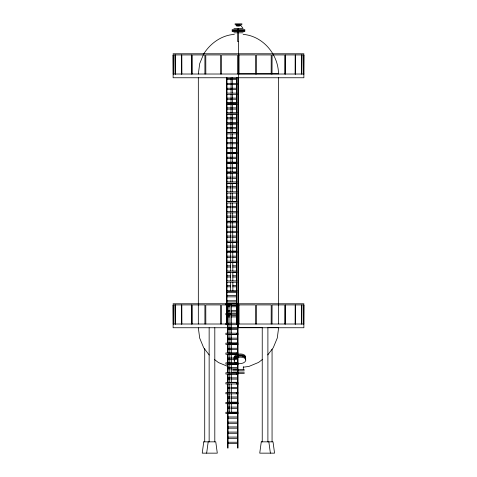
<?xml version="1.0" encoding="UTF-8"?>
<svg xmlns="http://www.w3.org/2000/svg" width="477" height="477" viewBox="0 0 477 477"><rect width="100%" height="100%" fill="white"/><g stroke="black" fill="none" stroke-linecap="round" stroke-linejoin="round"><path stroke-width="0.72" d="M227.451 304.916L227.451 303.766M243.3 369.592L243.3 366.688M255.422 74.018L255.439 54.933L238.5 54.933M255.422 324.008L255.439 304.916L238.5 304.916M285.425 74.018L285.443 54.933L295.174 54.933L295.114 74.018M285.425 324.008L285.443 304.916L295.174 304.916L295.114 324.008M229.687 412.253L229.729 393.811M229.735 392.488L229.759 383.955M229.759 382.626L229.783 374.063M229.783 372.734L229.807 364.148M229.807 362.818L229.831 354.298M229.836 352.968L229.854 344.448M230.027 303.688L229.986 323.239M229.932 343.136L229.956 334.574M229.962 333.19L229.98 324.682M230.027 304.916L230.033 303.67M230.558 290.731L230.582 282.211M230.582 280.881L230.606 272.349M230.612 271.019L230.629 262.457M230.635 261.128L230.659 252.595M230.659 251.272L230.683 242.489M230.689 241.159L230.707 232.639M230.713 231.309L230.761 212.873M230.761 211.544L230.785 203.011M230.79 201.682L230.808 193.119M230.814 191.79L230.838 183.204M230.838 181.88L230.862 173.354M230.862 172.03L230.886 163.504M230.892 162.174L230.91 153.654M230.916 152.551L230.94 143.738M230.94 142.522L230.963 133.888M230.969 132.588L230.987 124.026M230.993 122.643L231.011 114.134M231.017 112.691L231.041 104.219M231.041 102.883L231.065 94.368M231.071 93.122L231.089 84.507M256.399 74.018L256.453 54.933L271.222 54.933L271.186 74.018M256.399 324.008L256.453 304.916L271.222 304.916L271.186 324.008M284.727 74.018L284.775 54.933L272.093 54.933L272.015 74.018M284.727 324.008L284.775 304.916L272.093 304.916L272.015 324.008M295.555 74.018L295.597 54.933L301.714 54.933M295.555 324.008L295.597 304.916L301.714 304.916L301.649 324.008M285.353 74.018L285.443 54.933M285.353 324.008L285.443 304.916M295.507 74.018L295.597 54.933M295.507 324.008L295.597 304.916M301.649 74.018L301.858 54.933L303.944 54.933M301.798 74.018L301.858 54.933M301.798 324.008L301.858 304.916L303.944 304.916M228.119 303.766L228.101 333.173M238.059 303.766L225.895 303.67L225.895 304.916M198.325 74.018L199.696 63.62L203.44 54.575M278.628 327.723L277.28 338.014L273.273 347.709L267.746 354.924M206.654 453.15L208.187 441.839M203.709 53.931C210.333 43.306 221.626 35.179 234.338 34.392M262.457 359.437L258.576 362.419L248.893 366.443L243.348 367.177M228.101 344.394L227.451 344.436L227.451 352.968M278.479 73.768L238.852 73.798M278.64 327.616L268.163 327.621M235.03 23.85L241.97 23.85M235.03 24.703L241.97 24.703M236.109 25.514L236.813 25.514M239.12 25.514L240.891 25.514L243.091 28.453L238.5 28.453M233.909 28.453L237.313 28.453M232.102 29.562L237.945 29.562M238.5 29.562L244.898 29.562M232.102 30.421L237.945 30.421M238.5 30.421L244.898 30.421M232.854 30.653L237.993 30.653M238.5 30.653L244.146 30.653M232.102 30.844L237.945 30.844M238.5 30.844L244.898 30.844M232.102 31.488L237.945 31.488M238.5 31.488L244.898 31.488M233.909 32.824L237.313 32.824M238.5 32.824L243.091 32.824M238.5 41.624L237.683 41.624L237.683 28.537M173.056 53.776L303.944 53.776M173.056 54.933L175.142 54.933L175.22 74.018L175.142 54.933M181.493 74.018L181.403 54.933L175.286 54.933L175.351 74.018M191.647 74.018L191.557 54.933L181.826 54.933L181.886 74.018M227.022 78.455L236.407 78.455M227.022 79.617L236.407 79.617M226.366 83.344L237.063 83.344M226.366 84.507L237.063 84.507M227.022 88.233L236.407 88.233M227.022 89.402L236.407 89.402M226.366 93.122L237.063 93.122M226.366 94.368L237.063 94.368M227.022 98.095L236.407 98.095M227.022 99.258L236.407 99.258M226.366 102.883L237.063 102.883M226.366 104.219L237.063 104.219M227.022 107.874L236.407 107.874M227.022 109.12L236.407 109.12M226.366 112.691L237.063 112.691M226.366 114.134L237.063 114.134M227.022 117.736L236.407 117.736M227.022 118.904L236.407 118.904M226.366 122.643L237.063 122.643M226.366 124.026L237.063 124.026M227.022 127.597L236.407 127.597M227.022 128.76L236.407 128.76M226.366 132.588L237.063 132.588M226.366 133.888L237.063 133.888M227.022 137.376L236.407 137.376M227.022 138.622L236.407 138.622M226.366 142.522L237.063 142.522M226.366 143.738L237.063 143.738M227.022 147.465L236.407 147.465M227.022 148.627L236.407 148.627M226.366 152.551L237.063 152.551M226.366 153.654L237.063 153.654M227.022 157.243L236.407 157.243M227.022 158.489L236.407 158.489M226.366 162.174L237.063 162.174M226.366 163.504L237.063 163.504M231.351 163.605L227.022 163.605L227.022 172.221L231.351 172.221M232.794 163.605L236.407 163.605L236.407 172.221L232.794 172.221M227.022 167.332L231.351 167.332M232.794 167.332L236.407 167.332M227.022 168.494L231.351 168.494M232.794 168.494L236.407 168.494M226.366 172.03L237.063 172.03M226.366 173.354L237.063 173.354M227.022 177.104L231.351 177.104M232.794 177.104L236.407 177.104M227.022 178.356L231.351 178.356M232.794 178.356L236.407 178.356M226.366 181.88L237.063 181.88M226.366 183.204L237.063 183.204M231.351 183.466L227.022 183.466L227.022 191.82M232.794 183.466L236.407 183.466L236.407 191.82M227.022 186.674L231.351 186.674M232.794 186.674L236.407 186.674M227.022 187.92L231.351 187.92M232.794 187.92L236.407 187.92M226.366 191.79L237.063 191.79M226.366 193.119L237.063 193.119M227.022 196.935L231.351 196.935M232.794 196.935L236.407 196.935M227.022 198.146L231.351 198.146M232.794 198.146L236.407 198.146M231.351 201.354L227.022 201.354L227.022 193.036M232.794 201.354L236.407 201.354L236.407 193.036M226.366 201.682L237.063 201.682M226.366 203.011L237.063 203.011M227.022 206.499L231.351 206.499M232.794 206.499L236.407 206.499M227.022 207.716L231.351 207.716M232.794 207.716L236.407 207.716M226.366 211.544L237.063 211.544M226.366 212.873L237.063 212.873M227.022 216.033L231.351 216.033M232.794 216.033L236.407 216.033M227.022 217.279L231.351 217.279M232.794 217.279L236.407 217.279M231.351 221.179L227.022 221.179L227.022 212.831M232.794 221.179L236.407 221.179L236.407 212.831M226.366 221.447L237.063 221.447M226.366 222.777L237.063 222.777M227.022 226.152L231.351 226.152M232.794 226.152L236.407 226.152M227.022 227.404L231.351 227.404M232.794 227.404L236.407 227.404M226.366 231.309L237.063 231.309M226.366 232.639L237.063 232.639M227.022 236.026L231.351 236.026M232.794 236.026L236.407 236.026M227.022 237.272L231.351 237.272M232.794 237.272L236.407 237.272M226.366 241.159L237.063 241.159M227.022 242.388L231.351 242.388M232.794 242.388L236.407 242.388M226.366 242.489L237.063 242.489M227.022 245.995L231.351 245.995M232.794 245.995L236.407 245.995M227.022 247.241L231.351 247.241M232.794 247.241L236.407 247.241M231.351 251.14L227.022 251.14L227.022 232.514M232.794 251.14L236.407 251.14L236.407 232.514M226.366 251.272L237.063 251.272M226.366 252.595L237.063 252.595M227.022 256.149L231.351 256.149M232.794 256.149L236.407 256.149M227.022 257.395L231.351 257.395M232.794 257.395L236.407 257.395M226.366 261.128L237.063 261.128M226.366 262.457L237.063 262.457M231.351 262.511L227.022 262.511L227.022 270.954M232.794 262.511L236.407 262.511L236.407 270.954M227.022 265.808L230.629 265.808M232.794 265.808L236.407 265.808M227.022 267.054L230.629 267.054M232.794 267.054L236.407 267.054M226.366 271.019L237.063 271.019M230.629 272.17L227.022 272.17L227.022 280.929M232.794 272.17L236.407 272.17L236.407 280.929M226.366 272.349L237.063 272.349M227.022 275.784L230.629 275.784M232.794 275.784L236.407 275.784M227.022 277.03L230.629 277.03M232.794 277.03L236.407 277.03M226.366 280.881L237.063 280.881M226.366 282.211L237.063 282.211M227.022 285.562L230.629 285.562M232.794 285.562L236.407 285.562M227.022 286.808L230.629 286.808M232.794 286.808L236.407 286.808M226.366 290.731L237.063 290.731M226.366 292.061L237.063 292.061M227.022 295.609L236.407 295.609M227.022 296.855L236.407 296.855M227.022 300.754L236.407 300.754M227.022 301.971L236.407 301.971M173.056 303.766L303.944 303.766M173.056 304.916L175.142 304.916L175.22 324.008L175.142 304.916M181.493 324.008L181.403 304.916L175.286 304.916L175.351 324.008M191.647 324.008L191.557 304.916L181.826 304.916L181.886 324.008M238.065 304.916L221.561 304.916L221.578 324.008M227.022 305.513L229.908 305.513M231.351 305.513L236.407 305.513M227.022 306.765L229.908 306.765M231.351 306.765L236.407 306.765M227.022 310.664L229.908 310.664M231.351 310.664L236.407 310.664M227.022 311.875L229.908 311.875M231.351 311.875L236.407 311.875M238.065 313.431L225.895 313.431L225.895 314.766L238.065 314.766M227.022 315.732L229.908 315.732M231.351 315.732L236.407 315.732M227.022 316.943L229.908 316.943M231.351 316.943L236.407 316.943M238.065 323.239L225.895 323.239L225.895 324.682L238.065 324.682M226.617 324.008L173.127 324.008L173.127 327.741L303.873 327.741L303.873 324.008L237.808 324.008M238.273 327.645L262.559 327.627M228.101 328.283L237.415 328.283M228.101 329.452L237.415 329.452M238.065 333.19L225.895 333.19L225.895 334.574L238.065 334.574M228.101 338.145L237.415 338.145M228.101 339.308L237.415 339.308M238.065 343.136L225.895 343.136L225.895 344.436L238.065 344.436M228.101 348.27L237.415 348.27M228.101 349.438L237.415 349.438M238.065 352.968L225.895 352.968L225.895 354.298L238.065 354.298M228.101 358.048L237.415 358.048M228.101 359.294L237.415 359.294M238.065 362.818L225.895 362.818L225.895 364.148L238.065 364.148M238.065 364.201L236.514 364.201L236.514 362.818M228.101 367.612L237.415 367.612M228.101 368.864L237.415 368.864M232.71 369.592L244.29 369.592M232.71 370.79L244.29 370.79M232.681 372.245L244.319 372.245M238.065 372.734L225.895 372.734L225.895 374.063L238.065 374.063M238.5 373.479L244.319 373.479M228.101 377.879L237.415 377.879M228.101 379.09L230.254 379.09M231.685 379.09L237.415 379.09M230.254 382.298L228.101 382.298L228.101 373.974L237.415 373.974L237.415 382.298L231.685 382.298M238.065 382.626L225.895 382.626L225.895 383.955L238.065 383.955M236.514 383.913L238.065 383.913M228.101 387.443L230.254 387.443M231.685 387.443L237.415 387.443M228.101 388.654L230.254 388.654M231.685 388.654L237.415 388.654M238.065 392.488L225.895 392.488L225.895 393.811L238.065 393.811M228.101 396.977L230.254 396.977M231.685 396.977L237.415 396.977M228.101 398.223L230.254 398.223M231.685 398.223L237.415 398.223M230.254 402.123L228.101 402.123L228.101 393.769M231.685 402.123L237.415 402.123L237.415 393.769M238.065 402.391L225.895 402.391L225.895 403.715L238.065 403.715M230.254 403.339L228.101 403.339L228.101 412.241L230.254 412.241M231.685 403.339L237.415 403.339L237.415 412.241L231.685 412.241M236.514 403.661L238.065 403.661M228.101 407.096L230.254 407.096M231.685 407.096L237.415 407.096M228.101 408.342L230.254 408.342M231.685 408.342L237.415 408.342M238.065 412.253L225.895 412.253L225.895 413.577L238.065 413.577M228.101 416.964L237.415 416.964M228.101 418.216L237.415 418.216M228.101 422.115L237.415 422.115M228.101 423.326L237.415 423.326M228.101 426.939L237.415 426.939M228.101 428.185L237.415 428.185M228.101 432.084L237.415 432.084M228.101 433.301L237.415 433.301M228.101 437.087L237.415 437.087M228.101 438.339L237.415 438.339M228.101 442.239L237.415 442.239M228.101 443.449L237.415 443.449M243.133 34.38C262.815 35.936 278.455 54.408 278.479 73.893M228.101 366.551L218.412 362.538L214.531 359.557M209.242 355.043L203.709 347.828L199.696 338.139L198.337 327.848M268.849 441.839L270.387 453.15M232.335 84.507L232.359 93.122M232.365 94.368L232.382 102.883M232.388 104.219L232.406 112.691M232.412 114.134L232.436 122.643M232.436 124.026L232.46 132.588M232.466 133.888L232.484 142.522M232.49 143.738L232.514 152.551M232.514 153.654L232.537 162.174M232.537 163.504L232.561 172.03M232.567 173.354L232.585 181.88M232.591 183.204L232.615 191.79M232.615 193.119L232.639 201.682M232.639 203.011L232.663 211.544M232.669 212.873L232.716 231.309M232.716 232.639L232.74 241.159M232.746 242.489L232.764 251.272M232.77 252.595L232.794 261.128M232.794 262.457L232.818 271.019M232.818 272.349L232.842 280.881M232.848 282.211L232.865 290.731M231.369 303.688L231.387 313.431M231.494 344.448L231.518 352.968M231.524 354.298L231.542 362.818M231.548 364.148L231.572 372.734M231.572 374.063L231.595 382.626M231.601 383.955L231.619 392.488M231.625 393.811L231.673 412.253M231.315 303.67L231.315 304.916M231.339 313.431L231.363 323.239M231.369 324.682L231.393 333.19M231.393 334.574L231.417 343.136M192.273 74.018L192.225 54.933L204.907 54.933L204.913 74.018M192.273 324.008L192.225 304.916L204.907 304.916L204.913 324.008M181.403 54.933L181.445 74.018M181.403 304.916L181.445 324.008M278.479 77.614L278.64 323.895M238.112 77.638L238.256 303.837M221.578 74.018L221.561 54.933L237.409 54.933L237.409 74.018M220.553 74.018L220.547 54.933L205.778 54.933L205.814 74.018M220.553 324.008L220.547 304.916L205.778 304.916L205.814 324.008M191.557 54.933L191.575 74.018M191.557 304.916L191.575 324.008M272.063 349.23L272.063 441.839M267.895 327.741L267.895 441.839M262.237 327.741L262.237 441.839M239.043 54.933L239.043 74.018M239.043 304.916L239.043 324.008M238.5 28.537L238.5 327.848M238.065 303.67L238.065 447.998L237.415 447.998L237.415 413.458L228.101 413.458L228.101 447.998L227.451 447.998L227.451 413.577M237.415 303.67L237.409 324.008M237.415 324.825L237.415 333.173M237.415 372.764L237.415 364.41L228.101 364.41L228.101 372.764M237.415 383.544L237.415 392.559M237.063 77.757L237.063 324.008M236.514 303.67L236.514 304.916M236.514 313.431L236.514 314.766M236.514 323.239L236.514 324.682M236.514 333.19L236.514 334.574M236.514 343.136L236.514 344.436M236.514 352.968L236.514 354.298M236.514 372.734L236.514 374.063M236.514 382.626L236.514 383.955M236.514 392.488L236.514 393.811M236.514 402.391L236.514 403.715M236.514 412.253L236.514 413.577M236.407 77.757L236.407 93.122M236.407 94.368L236.407 102.984L227.022 102.984L227.022 94.368M236.407 112.846L236.407 104.153L227.022 104.153L227.022 112.846M236.407 122.625L236.407 114.009L227.022 114.009L227.022 122.625M236.407 133.655L236.407 152.354L227.022 152.354L227.022 133.655M236.407 173.384L236.407 182.256M236.407 203.25L236.407 211.615M236.407 222.395L236.407 231.303M236.407 252.357L236.407 261.295M236.407 282.145L236.407 290.714M236.407 323.299L236.407 291.924L227.022 291.924L227.022 323.299M232.335 77.757L232.335 83.344M231.095 77.757L231.095 83.344M228.101 383.544L228.101 392.559M227.451 303.67L227.451 313.431M227.451 314.766L227.451 323.239M227.451 324.682L227.451 343.136M227.451 354.298L227.451 372.734M227.451 374.063L227.451 382.626M227.451 383.955L227.451 392.488M227.451 393.811L227.451 412.253M227.022 77.757L227.022 93.122M227.022 173.384L227.022 182.256M227.022 203.25L227.022 211.615M227.022 222.395L227.022 231.303M227.022 252.357L227.022 261.295M227.022 282.145L227.022 290.714M226.366 77.757L226.366 324.008M214.805 327.741L214.805 441.839M209.147 327.741L209.147 441.839M204.716 348.484L204.716 441.839M198.325 77.757L198.325 324.02M239.025 25.227A1.872 0.483 0 0 1 239.621 25.925A1.872 0.483 0 0 1 236.878 26.014A1.872 0.483 0 0 1 236.759 25.299M235.835 358.424A5.819 3.279 -5.2 0 1 245.601 359.169A5.819 3.279 -5.2 0 1 238.655 363.712M236.02 363.063A5.819 3.279 -5.2 0 1 234.94 359.169M234.845 358.155A5.819 3.279 -5.2 0 1 242.036 356.224A5.819 3.279 -5.2 0 1 245.577 359.855M234.368 360.69A5.819 3.279 -5.2 0 1 234.302 358.99M234.058 358.65A5.79 3.261 -5.2 0 1 240.456 354.93A5.79 3.261 -5.2 0 1 245.44 358.65M234.201 358.495A5.79 3.261 -5.2 0 1 238.858 354.059A5.79 3.261 -5.2 0 1 245.512 356.808M235.042 358.579A4.8 2.707 -5.2 0 1 239.096 355.586A4.8 2.707 -5.2 0 1 244.427 357.178M303.873 54.933L303.795 74.018L303.873 54.933M303.873 304.916L303.813 324.008L303.873 304.916M203.757 441.839L202.224 453.15L217.297 453.15L215.765 441.839L203.757 441.839M261.277 441.839L259.744 453.15L274.555 453.15L273.023 441.839L261.277 441.839M303.873 74.018L173.127 74.018L173.127 77.757L303.873 77.757L303.873 74.018M236.407 123.871L227.022 123.871L227.022 132.487L236.407 132.487L236.407 123.871M236.407 153.516L227.022 153.516L227.022 162.389L236.407 162.389L236.407 153.516M237.415 334.419L228.101 334.419L228.101 343.035L237.415 343.035L237.415 334.419M237.415 344.203L228.101 344.203L228.101 353.159L237.415 353.159L237.415 344.203M237.415 354.328L228.101 354.328L228.101 363.194L237.415 363.194L237.415 354.328M173.205 74.018L173.127 54.933L173.187 74.018M173.205 324.008L173.127 304.916L173.187 324.008M237.009 25.227A1.52 0.394 0 0 0 239.555 25.048A1.52 0.394 0 0 0 237.689 24.571A1.52 0.394 0 0 0 237.009 25.227"/></g></svg>
